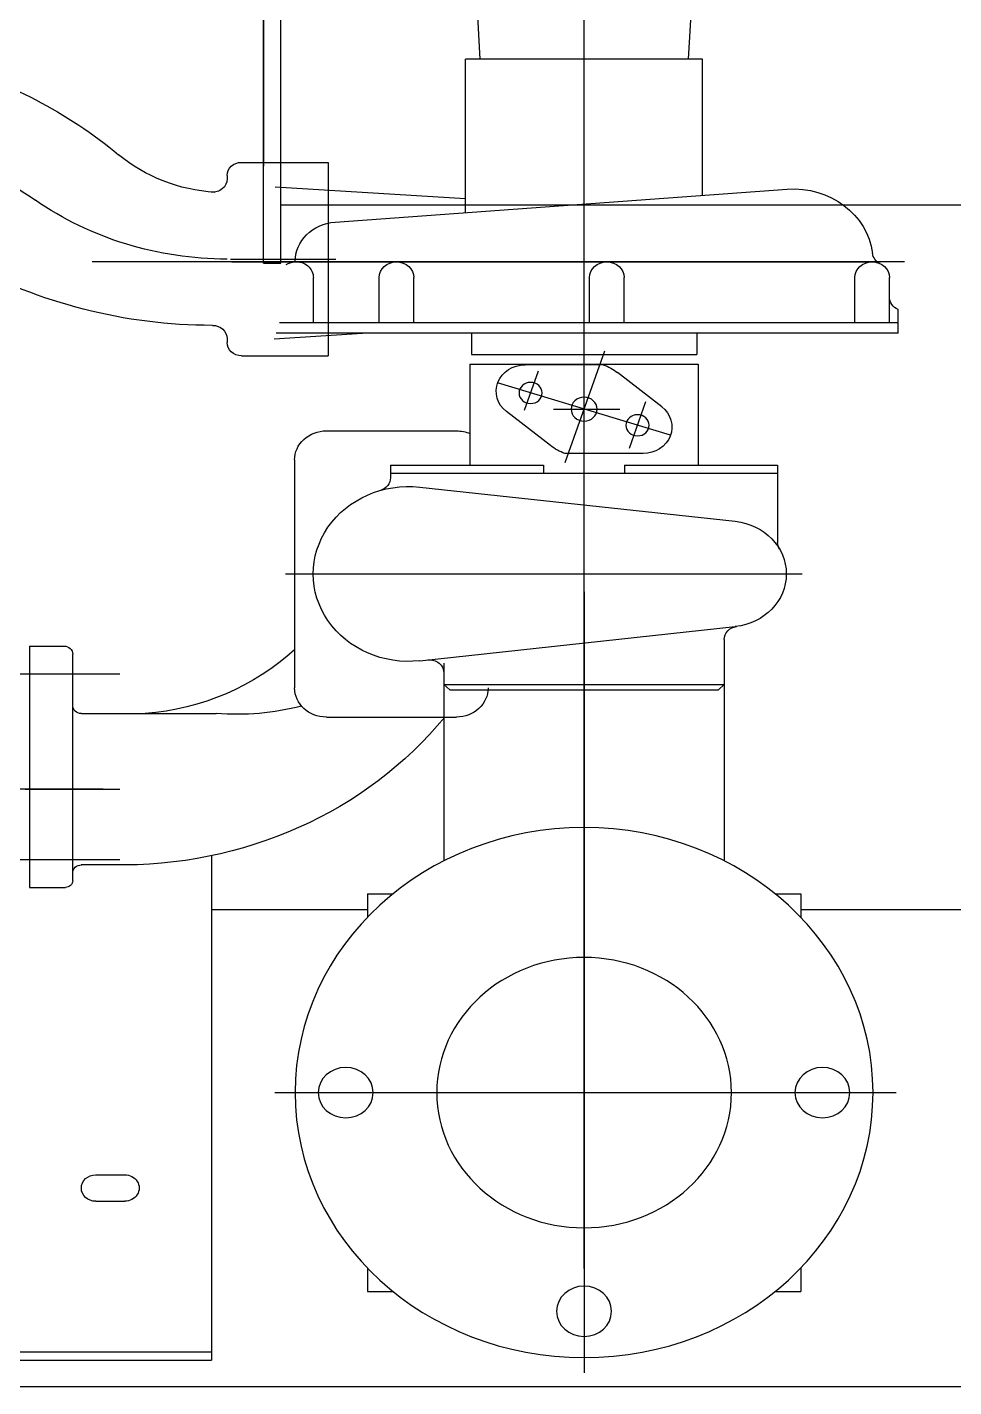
# Model space of a CAD drawing. Header units: millimetres. Extents: x -129 to 3172, y -143 to 919.
# Drawn here: x -51.0518 to -50.7396, y 34.2785 to 34.7365 of the extents above; entities that cross this region are included whole.
import ezdxf

# ---------------------------------------------------------------- set-up
doc = ezdxf.new("R2010")
doc.units = ezdxf.units.MM
doc.header["$LTSCALE"] = 0.1
doc.layers.add('E-GENERAL', color=8, linetype='Continuous')

# ---------------------------------------------------------------- blocks, each defined once
blk = doc.blocks.new('grupo electrogeno')
at = {"layer": 'E-GENERAL'}
for p, q in [((-161.8765536325765, 150.8982993717185), (-164.7964536325763, 150.8982993717185)), ((-162.9724894325767, 150.6305165227435), (-162.9724894325767, 150.8935983268789)), ((-163.6430931325769, 150.8865136574333), (-163.0980451325766, 150.8865136574333)), ((-163.6399785725768, 150.8893708002901), (-163.0980451325766, 150.8893708002901)), ((-163.0980451325766, 150.7193894580615), (-163.0980451325766, 150.8893708002901)), ((-163.0454869325765, 150.866156514576), (-163.0368671763532, 150.866156514576)), ((-163.0454869325765, 150.8582491777691), (-163.0454869325765, 150.866156514576)), ((-162.9081116888001, 150.8661565145756), (-162.8994919325769, 150.8661565145756)), ((-162.8994919325769, 150.8582491777691), (-162.8994919325769, 150.8661565145756)), ((-162.9724894325767, 150.858453246433), (-162.9724894325767, 150.3429895199419)), ((-163.1369771325765, 150.8357993717187), (-163.1272441325768, 150.8357993717187)), ((-163.1369771325765, 150.82687080029), (-163.1272441325768, 150.82687080029)), ((-163.0766279155948, 150.7991922288614), (-162.8673478797245, 150.7991922288614)), ((-163.0454869325765, 150.7322279431473), (-163.0454869325765, 150.7401352799537)), ((-162.8994919325769, 150.7322279431473), (-162.8994919325769, 150.7401352799537)), ((-163.0454869325765, 150.7375850860047), (-163.0980451325766, 150.7375850860047)), ((-162.8313609325767, 150.7375850860047), (-162.8994919325769, 150.7375850860047)), ((-163.0454869325765, 150.7322279431473), (-163.0368671763532, 150.7322279431473)), ((-162.9081116888001, 150.7322279431473), (-162.8994919325769, 150.7322279431473)), ((-163.1593630325767, 150.6487838477233), (-163.1593630325767, 150.7300338477232)), ((-163.1593630325767, 150.7300338477232), (-163.1471967825769, 150.7300338477232)), ((-163.1447635325768, 150.7278017048664), (-163.1447635325768, 150.651462419152)), ((-163.1310780550336, 150.7224863051036), (-163.1419029101197, 150.7224863051036)), ((-163.1914609535458, 150.7206588477233), (-163.128898742577, 150.7206588477233)), ((-163.0196944825766, 150.6545470385713), (-163.0196944825766, 150.7211106082518)), ((-162.9252843825768, 150.6545470385713), (-162.9252843825768, 150.7211106082518)), ((-163.1345547095778, 150.6969981334377), (-163.7141440325768, 150.6969981334377)), ((-163.160822982577, 150.6969981334377), (-163.128898742577, 150.6969981334377)), ((-163.1418436325766, 150.6714780344272), (-163.0963956857339, 150.6714780344272)), ((-163.059307792577, 150.6726767048663), (-163.0155092925769, 150.6726767048663)), ((-163.0700140925766, 150.586069562009), (-163.0700140925766, 150.6628552762945)), ((-163.0196944825766, 150.6616945620089), (-163.017747882577, 150.663480276295)), ((-163.017747882577, 150.663480276295), (-162.9272309825768, 150.663480276295)), ((-162.9272309825768, 150.663480276295), (-162.9252843825768, 150.6616945620089)), ((-163.1914609535458, 150.6581588477232), (-163.128898742577, 150.6581588477232)), ((-163.0196944825766, 150.6578633529311), (-163.0196944825766, 150.6616945620089)), ((-163.0196944825766, 150.6616945620089), (-162.9252843825768, 150.6616945620089)), ((-162.9252843825768, 150.6465639582665), (-162.9252843825768, 150.6616945620089)), ((-163.0278344560327, 150.6537229667643), (-162.9215396525896, 150.6421960843712)), ((-163.1593630325767, 150.6487838477233), (-163.1476834325769, 150.6487838477233)), ((-163.073021335094, 150.624462419152), (-162.8990680832245, 150.624462419152)), ((-162.9072783325766, 150.5878552762947), (-162.9072783325766, 150.6138610741879)), ((-163.0278344560327, 150.5952018715397), (-162.9215396525896, 150.6067287539328)), ((-163.0377005325767, 150.5878552762947), (-163.0377005325767, 150.5920583211923)), ((-163.0377005325767, 150.5905338477234), (-162.9072783325766, 150.5905338477234)), ((-162.9861156325768, 150.5878552762947), (-162.9861156325768, 150.5905338477234)), ((-162.9588632325766, 150.5878552762947), (-162.9588632325766, 150.5905338477234)), ((-163.0377005325767, 150.5878552762947), (-162.9861156325768, 150.5878552762947)), ((-163.0109347825765, 150.5537481334376), (-163.0109347825765, 150.5878552762947)), ((-162.9788648096648, 150.5869263976525), (-162.9655551333218, 150.5493489991789)), ((-162.9588632325766, 150.5878552762947), (-162.9072783325766, 150.5878552762947)), ((-162.9340440825768, 150.5537481334376), (-162.9340440825768, 150.5878552762947)), ((-162.9837725635304, 150.5812212651747), (-162.9986315056904, 150.569745675076)), ((-162.9526157655484, 150.5838666173675), (-162.978946798284, 150.5838666173675)), ((-162.9572040938513, 150.5820545562656), (-162.9516467105448, 150.5663643169541)), ((-163.059307792577, 150.5762481334376), (-163.0155092925769, 150.5762481334376)), ((-162.9433721994888, 150.5777340185308), (-163.0016066656646, 150.5601193912016)), ((-162.9925619938219, 150.5693146868767), (-162.9878718391451, 150.556072906488)), ((-162.9828057975466, 150.568926704866), (-162.9604051491322, 150.568926704866)), ((-162.946347359463, 150.5681077346568), (-162.961206301623, 150.5566321445581)), ((-163.0109347825765, 150.5537481334376), (-162.9340440825768, 150.5537481334376)), ((-162.9660320668694, 150.5539867923653), (-162.992363099605, 150.5539867923653)), ((-163.0586969610133, 150.485801704866), (-163.0586969610133, 150.5509802762948)), ((-163.0104481325765, 150.5505338477233), (-162.9345307325769, 150.5505338477233)), ((-163.0104481325765, 150.5433909905806), (-163.0104481325765, 150.5505338477233)), ((-162.9345307325769, 150.5433909905806), (-162.9345307325769, 150.5505338477233)), ((-163.092762461013, 150.5451767048663), (-163.092762461013, 150.5465159905804)), ((-163.076871870786, 150.5452078633431), (-163.0471805352999, 150.5433909905806)), ((-162.8667267717166, 150.5433909905806), (-163.0762005681268, 150.5433909905806)), ((-162.8667267717166, 150.5433909905806), (-162.8667267717166, 150.5353552762949)), ((-162.8667267717166, 150.5433909905806), (-162.8667267717166, 150.5353552762949)), ((-162.8667267717166, 150.5398195620093), (-163.075140932125, 150.5398195620093)), ((-163.063679596669, 150.5398195620093), (-163.063679596669, 150.5246409905805)), ((-163.0415400111205, 150.5398195620093), (-163.0415400111205, 150.5246409905805)), ((-163.0298604111207, 150.5398195620093), (-163.0298604111207, 150.5246409905805)), ((-162.9706928087896, 150.5398195620093), (-162.9706928087896, 150.5246409905805)), ((-162.9590132087899, 150.5398195620093), (-162.9590132087899, 150.5246409905805)), ((-162.8812992684848, 150.5398195620093), (-162.8812992684848, 150.5246409905805)), ((-162.8696196684842, 150.5398195620093), (-162.8696196684842, 150.5246409905805)), ((-162.8645146738248, 150.5192838477234), (-163.1382000417964, 150.5192838477234)), ((-163.0916334485983, 150.5183909905804), (-163.0560664804405, 150.5183909905804)), ((-163.0911704913289, 150.5192838477234), (-162.8747074224965, 150.5192838477234)), ((-163.069819432577, 150.5192838477234), (-163.069819432577, 150.5192909229547)), ((-163.0563786230529, 150.5059332367813), (-162.9040494484499, 150.4948077276625)), ((-163.0123947325768, 150.5027208306491), (-163.0123947325768, 150.4509802762947)), ((-163.0766062623013, 150.4940312253355), (-163.0123947325768, 150.4979604584758)), ((-162.9325841325765, 150.4968917860138), (-162.9325841325765, 150.4509802762947)), ((-163.092762461013, 150.4902659905803), (-163.092762461013, 150.4913909119066)), ((-163.0805257325766, 150.4162078660538), (-163.0805257325766, 150.4870601749561)), ((-162.9325841325765, 150.4509802762947), (-163.0123947325768, 150.4509802762947)), ((-163.0113665862216, 150.3854646286448), (-163.0075716493553, 150.4509802762947)), ((-162.9336122789318, 150.3854646286448), (-162.9374072157984, 150.4509802762947))]:
    blk.add_line(p, q, dxfattribs=at)
at = {"layer": 'E-GENERAL', "linetype": 'Continuous'}
for p, q in [((-163.087895961013, 150.5509802762948), (-163.0586969610133, 150.5509802762948)), ((-163.0805257325766, 150.519727943147), (-163.0805257325766, 150.0268708002902)), ((-163.0805257325766, 150.519727943147), (-163.0746859325767, 150.519727943147)), ((-163.0746859325767, 150.519727943147), (-163.0746859325767, 150.0268708002902)), ((-163.0746859325767, 150.5000850860043), (-162.62622570221, 150.5000850860043)), ((-163.087895961013, 150.485801704866), (-163.0586969610133, 150.485801704866))]:
    blk.add_line(p, q, dxfattribs=at)
at = {"layer": 'E-GENERAL'}
for centre, major_axis, ratio in [((-162.9724894325767, 150.7991922288614), (-0.0973299999999995, 2.354e-13), 0.9173503984971012), ((-163.0527866825767, 150.7991922288614), (-0.0092463500000122, 5.372e-13), 0.9173503984978256), ((-162.8921921825767, 150.7991922288614), (-0.0092463500000122, 5.372e-13), 0.9173503984978256), ((-162.9724894325767, 150.568926704866), (-0.0043798499999923, 3.55e-14), 0.917350398498254)]:
    blk.add_ellipse(centre, major_axis=major_axis, ratio=ratio, dxfattribs=at)
for centre, major_axis, ratio, start_param, end_param in [((-162.9724894325767, 150.8728529431475), (0.0092463500000122, 1.48e-14), 0.917350398494752, 3.141592653588051, 9.424777960767637), ((-162.9724894325767, 150.7991922288614), (0.049638299999998, 3.029e-13), 0.9173503984968696, 3.14159265358314, 9.424777960762727), ((-163.1369771325765, 150.8313350860043), (-0.0048664999999914, 1.024e-13), 0.9173503984969564, -1.570796326775593, 1.570796326814199), ((-163.1272441325768, 150.8313350860043), (-0.0048665000000199, 1.862e-13), 0.9173503984915992, 1.57079632683, 4.712388980419794), ((-163.1471967825769, 150.7278017048664), (0.0024332500000241, 5.799999999999999e-14), 0.9173503984862416, -2.59868e-11, 1.570796326773026), ((-163.1418436325766, 150.7251643245027), (0.0029198999999949, 2.067e-13), 0.917350398499728, 3.141592653512613, 4.732691598755836), ((-163.1283117696941, 150.5975120664887), (0.1362619999999653, 2e-14), 0.9173503984972482, 0.6451485111702673, 1.591098945228739), ((-163.1418436325766, 150.6687994629985), (0.0029198999999949, 8.199999999999999e-14), 0.9173503984950098, 1.570796326769149, 3.141592653559198), ((-163.1271879796969, 150.5976392941166), (-0.0807839000000844, 4.994e-13), 0.917350398496184, 3.926096840936626, 4.627253724787744), ((-163.089526432854, 150.5976392941166), (-0.080783900000044, 2.353e-13), 0.9173503984965232, 4.438473249062965, 4.797524235990021), ((-163.059307792577, 150.6628552762945), (0.0107062999999812, 1.099e-13), 0.9173503984985496, 1.57079632678548, 3.141592653578603), ((-163.0155092925769, 150.6628552762945), (-0.0107063000000096, 2.744e-13), 0.9173503984961142, 3.141592653617732, 4.712388980408203), ((-163.0245609825767, 150.6578633529311), (-0.0048665000000199, 1.58e-14), 0.9173503984913542, 1.453129582205772, 3.14159265359334), ((-163.0316050673848, 150.624462419152), (0.0321189000000004, 7.639000000000009e-13), 0.917350398496938, 1.453129582175675, 4.830055724960272), ((-163.1476834325769, 150.651462419152), (0.0029198999999949, 8.199999999999999e-14), 0.9173503984950098, 4.712388980358941, 6.28318530714899), ((-162.9204178825767, 150.6465639582665), (0.0048664999999914, 1.116e-13), 0.9173503984951321, 3.14159265356479, 4.571909343962171), ((-162.9238248715908, 150.624462419152), (0.0194659999999942, 7.639000000000001e-13), 0.9173503984965812, -1.453129582233858, 1.453129582161855), ((-162.9024118325766, 150.6138610741879), (-0.0048664999999914, 3.250000000000001e-13), 0.9173503984823608, -0.4948961390592663, 7.2804e-11), ((-163.0425670325768, 150.5920583211923), (0.0048664999999914, 2.785e-13), 0.9173503984948284, -6.23868e-11, 1.269889633850702), ((-163.059307792577, 150.586069562009), (0.0107062999999812, 1.437e-13), 0.9173503984985488, 3.141592653575156, 4.712388980372373), ((-162.9724894325767, 150.568926704866), (0.0175194000002671, 1.6058e-12), 0.917350398487447, 1.948281345617619, 2.270559298455836), ((-162.9526157655484, 150.5749380459388), (0.009732999999981099, 1.648e-13), 0.9173503985000458, -0.8710333550522017, 1.570796326779364), ((-163.0155092925769, 150.586069562009), (-0.0107063000000094, 1.668000000000001e-13), 0.9173503984961352, 1.570796326809186, 2.012270461063715), ((-162.9544833825766, 150.5743731334379), (0.0038931999999932, 5.97e-14), 0.9173503984998768, 3.141592653573061, 9.424777960752648), ((-162.992363099605, 150.5629153637936), (-0.0097329999999988, 2.407e-13), 0.9173503984954621, -0.8710333550155095, 1.570796326817584), ((-162.9904954825768, 150.5634802762949), (0.0038931999999932, 3.13e-14), 0.9173503984925764, 3.141592653581017, 9.424777960760602), ((-162.9724894325767, 150.568926704866), (-0.0175193999999255, 7.503000000000002e-13), 0.9173503984979553, 1.948281345748723, 2.270559298595624), ((-163.087895961013, 150.5465159905804), (-0.0048664999999914, 5.400000000000002e-14), 0.9173503985027968, -1.570796326784716, 1.2097e-11), ((-163.0976289610132, 150.5451767048663), (-0.0048665000000199, 4.79e-14), 0.9173503984915992, 1.570796326803919, 3.141592653600515), ((-163.0977177282929, 150.3924981334379), (0.1615678000002378, 8.069e-13), 0.9173503984956827, 1.570796326790314, 2.114389331672815), ((-162.8647531684846, 150.531274591496), (0.0048664999999914, 9.6e-14), 0.9173503984920669, 1.988375466142031, 3.141592653568279), ((-163.0695193966688, 150.5246409905805), (-0.0058397999999897, 4.64e-14), 0.9173503985020117, 1.489905672265745, 3.141592653598455), ((-163.035700211121, 150.5246409905805), (0.0058397999999897, 2.059e-13), 0.9173503984998768, 3.141592653551358, 6.283185307141151), ((-162.9648530087893, 150.5246409905805), (0.0058397999999897, 2.059e-13), 0.9173503984998768, 3.141592653551358, 6.283185307141151), ((-162.8754594684845, 150.5246409905805), (0.0058397999999897, 2.059e-13), 0.9173503984998768, 3.141592653551358, 6.283185307141151), ((-163.0695193966688, 150.5246409905805), (-0.0058398000000022, 5.71e-14), 0.9173503985000716, 0.9575116844519628, 1.4899056722676), ((-163.092762461013, 150.4201767048664), (0.1070630000000215, 2.504e-13), 0.9173503984967531, 1.57079632679275, 2.218075805936325), ((-163.0552199325767, 150.5192838477234), (0.0145995000000028, 1.551e-13), 0.9173503984958459, 3.141592653578212, 4.632940346381746), ((-162.9019251825765, 150.5192838477234), (0.0267657500000161, 5.31e-14), 0.9173503984961476, 4.632940346389173, 6.167513981987027), ((-162.8705043141975, 150.5159347937172), (0.0048665000000016, 9.72e-14), 0.9173503984982613, 2.051976911886581, 3.025921328373779), ((-163.2218843802825, 150.5768731334377), (-0.1070629999996534, 2.0648e-12), 0.9173503984991183, 1.885300353323825, 2.218075805958763), ((-163.0928181265289, 150.4460695620088), (-0.0545047999999426, 4.702e-13), 0.9173503984977988, -1.495304294545969, -0.83790513595846), ((-163.0976289610132, 150.4913909119066), (0.0048665000000199, 2.36e-14), 0.9173503984888456, -5.2771e-12, 1.667866490388568), ((-163.087895961013, 150.4902659905803), (-0.0048664999999914, 2.03e-14), 0.9173503984969568, 4.5435e-12, 1.57079632679872)]:
    blk.add_ellipse(centre, major_axis=major_axis, ratio=ratio, start_param=start_param, end_param=end_param, dxfattribs=at)
at = {"layer": 'E-GENERAL', "linetype": 'Continuous'}
blk.add_ellipse((-163.237375295291, 150.5933909905802), major_axis=(-0.1615677999996825, 2.1013e-12), ratio=0.917350398498192, start_param=1.87639722648384, end_param=2.303687517635959, dxfattribs=at)
blk = doc.blocks.new('A$C1F186A80')
at = {"xscale": -1, "rotation": 180}
blk.add_blockref('grupo electrogeno', (165.3067234697929, 151.3561508176552), dxfattribs=at)

msp = doc.modelspace()

# ---------------------------------------------------------------- block references
msp.add_blockref('A$C1F186A80', (-53.19840421132506, 33.82065537134702))

doc.saveas('drawing.dxf')
